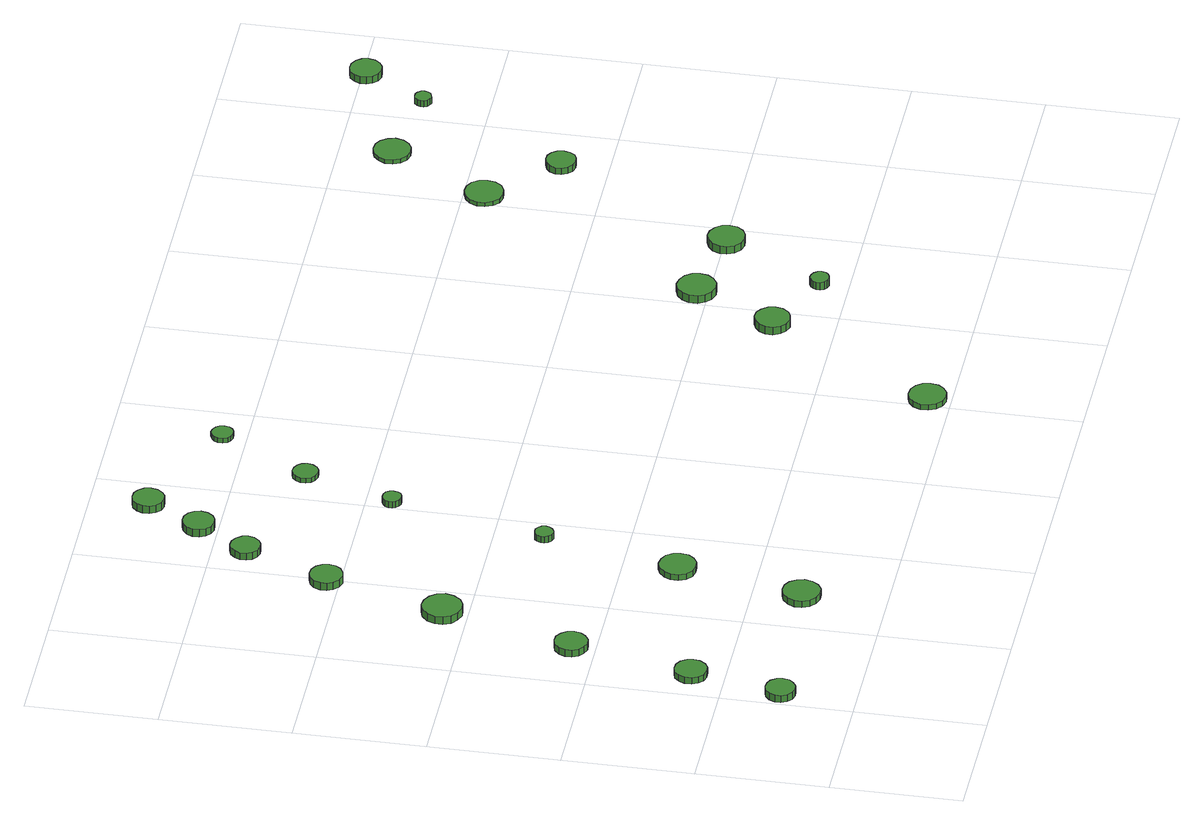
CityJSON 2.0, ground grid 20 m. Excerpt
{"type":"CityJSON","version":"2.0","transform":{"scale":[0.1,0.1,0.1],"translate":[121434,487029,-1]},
"CityObjects":{
"tree1":{"type":"SolitaryVegetationObject","attributes":{"function":"something"},"geometry":[{"type":"MultiSurface","lod":"1","boundaries":[[[0,1,2,3,4,5,6,7,8,9,10,11,12,13,14]],[[15,16,17,18,19,20,21,22,23,24,25,26,27,28,29]],[[0,29,28,1]],[[1,28,27,2]],[[2,27,26,3]],[[3,26,25,4]],[[4,25,24,5]],[[5,24,23,6]],[[6,23,22,7]],[[7,22,21,8]],[[8,21,20,9]],[[9,20,19,10]],[[10,19,18,11]],[[11,18,17,12]],[[12,17,16,13]],[[13,16,15,14]],[[14,15,29,0]]]}]},
"tree2":{"type":"SolitaryVegetationObject","attributes":{"function":"something"},"geometry":[{"type":"MultiSurface","lod":"1","boundaries":[[[30,31,32,33,34,35,36,37,38,39,40,41,42,43,44]],[[45,46,47,48,49,50,51,52,53,54,55,56,57,58,59]],[[30,59,58,31]],[[31,58,57,32]],[[32,57,56,33]],[[33,56,55,34]],[[34,55,54,35]],[[35,54,53,36]],[[36,53,52,37]],[[37,52,51,38]],[[38,51,50,39]],[[39,50,49,40]],[[40,49,48,41]],[[41,48,47,42]],[[42,47,46,43]],[[43,46,45,44]],[[44,45,59,30]]]}]},
"tree3":{"type":"SolitaryVegetationObject","attributes":{"function":"something"},"geometry":[{"type":"MultiSurface","lod":"1","boundaries":[[[60,61,62,63,64,65,66,67,68,69,70,71,72,73,74]],[[75,76,77,78,79,80,81,82,83,84,85,86,87,88,89]],[[60,89,88,61]],[[61,88,87,62]],[[62,87,86,63]],[[63,86,85,64]],[[64,85,84,65]],[[65,84,83,66]],[[66,83,82,67]],[[67,82,81,68]],[[68,81,80,69]],[[69,80,79,70]],[[70,79,78,71]],[[71,78,77,72]],[[72,77,76,73]],[[73,76,75,74]],[[74,75,89,60]]]}]},
"tree4":{"type":"SolitaryVegetationObject","attributes":{"function":"something"},"geometry":[{"type":"MultiSurface","lod":"1","boundaries":[[[90,91,92,93,94,95,96,97,98,99,100,101,102,103,104]],[[105,106,107,108,109,110,111,112,113,114,115,116,117,118,119]],[[90,119,118,91]],[[91,118,117,92]],[[92,117,116,93]],[[93,116,115,94]],[[94,115,114,95]],[[95,114,113,96]],[[96,113,112,97]],[[97,112,111,98]],[[98,111,110,99]],[[99,110,109,100]],[[100,109,108,101]],[[101,108,107,102]],[[102,107,106,103]],[[103,106,105,104]],[[104,105,119,90]]]}]},
"tree5":{"type":"SolitaryVegetationObject","attributes":{"function":"something"},"geometry":[{"type":"MultiSurface","lod":"1","boundaries":[[[120,121,122,123,124,125,126,127,128,129,130,131,132,133,134]],[[135,136,137,138,139,140,141,142,143,144,145,146,147,148,149]],[[120,149,148,121]],[[121,148,147,122]],[[122,147,146,123]],[[123,146,145,124]],[[124,145,144,125]],[[125,144,143,126]],[[126,143,142,127]],[[127,142,141,128]],[[128,141,140,129]],[[129,140,139,130]],[[130,139,138,131]],[[131,138,137,132]],[[132,137,136,133]],[[133,136,135,134]],[[134,135,149,120]]]}]},
"tree6":{"type":"SolitaryVegetationObject","attributes":{"function":"something"},"geometry":[{"type":"MultiSurface","lod":"1","boundaries":[[[150,151,152,153,154,155,156,157,158,159,160,161,162,163,164]],[[165,166,167,168,169,170,171,172,173,174,175,176,177,178,179]],[[150,179,178,151]],[[151,178,177,152]],[[152,177,176,153]],[[153,176,175,154]],[[154,175,174,155]],[[155,174,173,156]],[[156,173,172,157]],[[157,172,171,158]],[[158,171,170,159]],[[159,170,169,160]],[[160,169,168,161]],[[161,168,167,162]],[[162,167,166,163]],[[163,166,165,164]],[[164,165,179,150]]]}]},
"tree7":{"type":"SolitaryVegetationObject","attributes":{"function":"something"},"geometry":[{"type":"MultiSurface","lod":"1","boundaries":[[[180,181,182,183,184,185,186,187,188,189,190,191,192,193,194]],[[195,196,197,198,199,200,201,202,203,204,205,206,207,208,209]],[[180,209,208,181]],[[181,208,207,182]],[[182,207,206,183]],[[183,206,205,184]],[[184,205,204,185]],[[185,204,203,186]],[[186,203,202,187]],[[187,202,201,188]],[[188,201,200,189]],[[189,200,199,190]],[[190,199,198,191]],[[191,198,197,192]],[[192,197,196,193]],[[193,196,195,194]],[[194,195,209,180]]]}]},
"tree8":{"type":"SolitaryVegetationObject","attributes":{"function":"something"},"geometry":[{"type":"MultiSurface","lod":"1","boundaries":[[[210,211,212,213,214,215,216,217,218,219,220,221,222,223,224]],[[225,226,227,228,229,230,231,232,233,234,235,236,237,238,239]],[[210,239,238,211]],[[211,238,237,212]],[[212,237,236,213]],[[213,236,235,214]],[[214,235,234,215]],[[215,234,233,216]],[[216,233,232,217]],[[217,232,231,218]],[[218,231,230,219]],[[219,230,229,220]],[[220,229,228,221]],[[221,228,227,222]],[[222,227,226,223]],[[223,226,225,224]],[[224,225,239,210]]]}]},
"tree9":{"type":"SolitaryVegetationObject","attributes":{"function":"something"},"geometry":[{"type":"MultiSurface","lod":"1","boundaries":[[[240,241,242,243,244,245,246,247,248,249,250,251,252,253,254]],[[255,256,257,258,259,260,261,262,263,264,265,266,267,268,269]],[[240,269,268,241]],[[241,268,267,242]],[[242,267,266,243]],[[243,266,265,244]],[[244,265,264,245]],[[245,264,263,246]],[[246,263,262,247]],[[247,262,261,248]],[[248,261,260,249]],[[249,260,259,250]],[[250,259,258,251]],[[251,258,257,252]],[[252,257,256,253]],[[253,256,255,254]],[[254,255,269,240]]]}]},
"tree10":{"type":"SolitaryVegetationObject","attributes":{"function":"something"},"geometry":[{"type":"MultiSurface","lod":"1","boundaries":[[[270,271,272,273,274,275,276,277,278,279,280,281,282,283,284]],[[285,286,287,288,289,290,291,292,293,294,295,296,297,298,299]],[[270,299,298,271]],[[271,298,297,272]],[[272,297,296,273]],[[273,296,295,274]],[[274,295,294,275]],[[275,294,293,276]],[[276,293,292,277]],[[277,292,291,278]],[[278,291,290,279]],[[279,290,289,280]],[[280,289,288,281]],[[281,288,287,282]],[[282,287,286,283]],[[283,286,285,284]],[[284,285,299,270]]]}]},
"tree11":{"type":"SolitaryVegetationObject","attributes":{"function":"something"},"geometry":[{"type":"MultiSurface","lod":"1","boundaries":[[[300,301,302,303,304,305,306,307,308,309,310,311,312,313,314]],[[315,316,317,318,319,320,321,322,323,324,325,326,327,328,329]],[[300,329,328,301]],[[301,328,327,302]],[[302,327,326,303]],[[303,326,325,304]],[[304,325,324,305]],[[305,324,323,306]],[[306,323,322,307]],[[307,322,321,308]],[[308,321,320,309]],[[309,320,319,310]],[[310,319,318,311]],[[311,318,317,312]],[[312,317,316,313]],[[313,316,315,314]],[[314,315,329,300]]]}]},
"tree12":{"type":"SolitaryVegetationObject","attributes":{"function":"something"},"geometry":[{"type":"MultiSurface","lod":"1","boundaries":[[[330,331,332,333,334,335,336,337,338,339,340,341,342,343,344]],[[345,346,347,348,349,350,351,352,353,354,355,356,357,358,359]],[[330,359,358,331]],[[331,358,357,332]],[[332,357,356,333]],[[333,356,355,334]],[[334,355,354,335]],[[335,354,353,336]],[[336,353,352,337]],[[337,352,351,338]],[[338,351,350,339]],[[339,350,349,340]],[[340,349,348,341]],[[341,348,347,342]],[[342,347,346,343]],[[343,346,345,344]],[[344,345,359,330]]]}]},
"tree13":{"type":"SolitaryVegetationObject","attributes":{"function":"something"},"geometry":[{"type":"MultiSurface","lod":"1","boundaries":[[[360,361,362,363,364,365,366,367,368,369,370,371,372,373,374]],[[375,376,377,378,379,380,381,382,383,384,385,386,387,388,389]],[[360,389,388,361]],[[361,388,387,362]],[[362,387,386,363]],[[363,386,385,364]],[[364,385,384,365]],[[365,384,383,366]],[[366,383,382,367]],[[367,382,381,368]],[[368,381,380,369]],[[369,380,379,370]],[[370,379,378,371]],[[371,378,377,372]],[[372,377,376,373]],[[373,376,375,374]],[[374,375,389,360]]]}]},
"tree14":{"type":"SolitaryVegetationObject","attributes":{"function":"something"},"geometry":[{"type":"MultiSurface","lod":"1","boundaries":[[[390,391,392,393,394,395,396,397,398,399,400,401,402,403,404]],[[405,406,407,408,409,410,411,412,413,414,415,416,417,418,419]],[[390,419,418,391]],[[391,418,417,392]],[[392,417,416,393]],[[393,416,415,394]],[[394,415,414,395]],[[395,414,413,396]],[[396,413,412,397]],[[397,412,411,398]],[[398,411,410,399]],[[399,410,409,400]],[[400,409,408,401]],[[401,408,407,402]],[[402,407,406,403]],[[403,406,405,404]],[[404,405,419,390]]]}]},
"tree15":{"type":"SolitaryVegetationObject","attributes":{"function":"something"},"geometry":[{"type":"MultiSurface","lod":"1","boundaries":[[[420,421,422,423,424,425,426,427,428,429,430,431,432,433,434]],[[435,436,437,438,439,440,441,442,443,444,445,446,447,448,449]],[[420,449,448,421]],[[421,448,447,422]],[[422,447,446,423]],[[423,446,445,424]],[[424,445,444,425]],[[425,444,443,426]],[[426,443,442,427]],[[427,442,441,428]],[[428,441,440,429]],[[429,440,439,430]],[[430,439,438,431]],[[431,438,437,432]],[[432,437,436,433]],[[433,436,435,434]],[[434,435,449,420]]]}]},
"tree16":{"type":"SolitaryVegetationObject","attributes":{"function":"something"},"geometry":[{"type":"MultiSurface","lod":"1","boundaries":[[[450,451,452,453,454,455,456,457,458,459,460,461,462,463,464]],[[465,466,467,468,469,470,471,472,473,474,475,476,477,478,479]],[[450,479,478,451]],[[451,478,477,452]],[[452,477,476,453]],[[453,476,475,454]],[[454,475,474,455]],[[455,474,473,456]],[[456,473,472,457]],[[457,472,471,458]],[[458,471,470,459]],[[459,470,469,460]],[[460,469,468,461]],[[461,468,467,462]],[[462,467,466,463]],[[463,466,465,464]],[[464,465,479,450]]]}]},
"tree17":{"type":"SolitaryVegetationObject","attributes":{"function":"something"},"geometry":[{"type":"MultiSurface","lod":"1","boundaries":[[[480,481,482,483,484,485,486,487,488,489,490,491,492,493,494]],[[495,496,497,498,499,500,501,502,503,504,505,506,507,508,509]],[[480,509,508,481]],[[481,508,507,482]],[[482,507,506,483]],[[483,506,505,484]],[[484,505,504,485]],[[485,504,503,486]],[[486,503,502,487]],[[487,502,501,488]],[[488,501,500,489]],[[489,500,499,490]],[[490,499,498,491]],[[491,498,497,492]],[[492,497,496,493]],[[493,496,495,494]],[[494,495,509,480]]]}]},
"tree18":{"type":"SolitaryVegetationObject","attributes":{"function":"something"},"geometry":[{"type":"MultiSurface","lod":"1","boundaries":[[[510,511,512,513,514,515,516,517,518,519,520,521,522,523,524]],[[525,526,527,528,529,530,531,532,533,534,535,536,537,538,539]],[[510,539,538,511]],[[511,538,537,512]],[[512,537,536,513]],[[513,536,535,514]],[[514,535,534,515]],[[515,534,533,516]],[[516,533,532,517]],[[517,532,531,518]],[[518,531,530,519]],[[519,530,529,520]],[[520,529,528,521]],[[521,528,527,522]],[[522,527,526,523]],[[523,526,525,524]],[[524,525,539,510]]]}]},
"tree19":{"type":"SolitaryVegetationObject","attributes":{"function":"something"},"geometry":[{"type":"MultiSurface","lod":"1","boundaries":[[[540,541,542,543,544,545,546,547,548,549,550,551,552,553,554]],[[555,556,557,558,559,560,561,562,563,564,565,566,567,568,569]],[[540,569,568,541]],[[541,568,567,542]],[[542,567,566,543]],[[543,566,565,544]],[[544,565,564,545]],[[545,564,563,546]],[[546,563,562,547]],[[547,562,561,548]],[[548,561,560,549]],[[549,560,559,550]],[[550,559,558,551]],[[551,558,557,552]],[[552,557,556,553]],[[553,556,555,554]],[[554,555,569,540]]]}]},
"tree20":{"type":"SolitaryVegetationObject","attributes":{"function":"something"},"geometry":[{"type":"MultiSurface","lod":"1","boundaries":[[[570,571,572,573,574,575,576,577,578,579,580,581,582,583,584]],[[585,586,587,588,589,590,591,592,593,594,595,596,597,598,599]],[[570,599,598,571]],[[571,598,597,572]],[[572,597,596,573]],[[573,596,595,574]],[[574,595,594,575]],[[575,594,593,576]],[[576,593,592,577]],[[577,592,591,578]],[[578,591,590,579]],[[579,590,589,580]],[[580,589,588,581]],[[581,588,587,582]],[[582,587,586,583]],[[583,586,585,584]],[[584,585,599,570]]]}]},
"tree21":{"type":"SolitaryVegetationObject","attributes":{"function":"something"},"geometry":[{"type":"MultiSurface","lod":"1","boundaries":[[[600,601,602,603,604,605,606,607,608,609,610,611,612,613,614]],[[615,616,617,618,619,620,621,622,623,624,625,626,627,628,629]],[[600,629,628,601]],[[601,628,627,602]],[[602,627,626,603]],[[603,626,625,604]],[[604,625,624,605]],[[605,624,623,606]],[[606,623,622,607]],[[607,622,621,608]],[[608,621,620,609]],[[609,620,619,610]],[[610,619,618,611]],[[611,618,617,612]],[[612,617,616,613]],[[613,616,615,614]],[[614,615,629,600]]]}]},
"tree22":{"type":"SolitaryVegetationObject","attributes":{"function":"something"},"geometry":[{"type":"MultiSurface","lod":"1","boundaries":[[[630,631,632,633,634,635,636,637,638,639,640,641,642,643,644]],[[645,646,647,648,649,650,651,652,653,654,655,656,657,658,659]],[[630,659,658,631]],[[631,658,657,632]],[[632,657,656,633]],[[633,656,655,634]],[[634,655,654,635]],[[635,654,653,636]],[[636,653,652,637]],[[637,652,651,638]],[[638,651,650,639]],[[639,650,649,640]],[[640,649,648,641]],[[641,648,647,642]],[[642,647,646,643]],[[643,646,645,644]],[[644,645,659,630]]]}]},
"tree23":{"type":"SolitaryVegetationObject","attributes":{"function":"something"},"geometry":[{"type":"MultiSurface","lod":"1","boundaries":[[[660,661,662,663,664,665,666,667,668,669,670,671,672,673,674]],[[675,676,677,678,679,680,681,682,683,684,685,686,687,688,689]],[[660,689,688,661]],[[661,688,687,662]],[[662,687,686,663]],[[663,686,685,664]],[[664,685,684,665]],[[665,684,683,666]],[[666,683,682,667]],[[667,682,681,668]],[[668,681,680,669]],[[669,680,679,670]],[[670,679,678,671]],[[671,678,677,672]],[[672,677,676,673]],[[673,676,675,674]],[[674,675,689,660]]]}]},
"tree24":{"type":"SolitaryVegetationObject","attributes":{"function":"something"},"geometry":[{"type":"MultiSurface","lod":"1","boundaries":[[[690,691,692,693,694,695,696,697,698,699,700,701,702,703,704]],[[705,706,707,708,709,710,711,712,713,714,715,716,717,718,719]],[[690,719,718,691]],[[691,718,717,692]],[[692,717,716,693]],[[693,716,715,694]],[[694,715,714,695]],[[695,714,713,696]],[[696,713,712,697]],[[697,712,711,698]],[[698,711,710,699]],[[699,710,709,700]],[[700,709,708,701]],[[701,708,707,702]],[[702,707,706,703]],[[703,706,705,704]],[[704,705,719,690]]]}]}
},
"vertices":[
[51,114,18],[49,123,18],[43,131,18],[35,135,18],[26,136,18],[17,133,18],[10,127,18],[6,118,18],[6,109,18],[10,100,18],[17,94,18],[26,91,18],[35,92,18],[43,97,18],[49,104,18],[49,104,6],[43,97,6],[35,92,6],[26,91,6],[17,94,6],[10,100,6],[6,109,6],[6,118,6],[10,127,6],[17,133,6],[26,136,6],[35,135,6],[43,131,6],[49,123,6],[51,114,6],
[78,252,17],[76,261,17],[70,270,17],[61,275,17],[51,276,17],[41,273,17],[34,266,17],[30,257,17],[30,246,17],[34,237,17],[41,230,17],[51,227,17],[61,228,17],[70,233,17],[76,242,17],[76,242,6],[70,233,6],[61,228,6],[51,227,6],[41,230,6],[34,237,6],[30,246,6],[30,257,6],[34,266,6],[41,273,6],[51,276,6],[61,275,6],[70,270,6],[76,261,6],[78,252,6],
[117,437,18],[115,447,18],[109,455,18],[100,461,18],[90,462,18],[80,459,18],[72,452,18],[68,442,18],[68,432,18],[72,422,18],[80,416,18],[90,412,18],[100,413,18],[109,419,18],[115,427,18],[115,427,6],[109,419,6],[100,413,6],[90,412,6],[80,416,6],[72,422,6],[68,432,6],[68,442,6],[72,452,6],[80,459,6],[90,462,6],[100,461,6],[109,455,6],[115,447,6],[117,437,6],
[311,128,17],[308,139,17],[301,149,17],[291,155,17],[279,156,17],[268,152,17],[259,144,17],[254,133,17],[254,122,17],[259,111,17],[268,103,17],[279,99,17],[291,100,17],[301,106,17],[308,116,17],[308,116,6],[301,106,6],[291,100,6],[279,99,6],[268,103,6],[259,111,6],[254,122,6],[254,133,6],[259,144,6],[268,152,6],[279,156,6],[291,155,6],[301,149,6],[308,139,6],[311,128,6],
[173,638,23],[170,651,23],[162,661,23],[151,667,23],[139,669,23],[127,665,23],[117,656,23],[112,644,23],[112,632,23],[117,620,23],[127,612,23],[139,608,23],[151,609,23],[162,615,23],[170,626,23],[170,626,10],[162,615,10],[151,609,10],[139,608,10],[127,612,10],[117,620,10],[112,632,10],[112,644,10],[117,656,10],[127,665,10],[139,669,10],[151,667,10],[162,661,10],[170,651,10],[173,638,10],
[347,319,16],[345,330,16],[338,340,16],[328,345,16],[316,347,16],[305,343,16],[296,335,16],[291,325,16],[291,313,16],[296,302,16],[305,294,16],[316,291,16],[328,292,16],[338,298,16],[345,307,16],[345,307,6],[338,298,6],[328,292,6],[316,291,6],[305,294,6],[296,302,6],[291,313,6],[291,325,6],[296,335,6],[305,343,6],[316,347,6],[328,345,6],[338,340,6],[345,330,6],[347,319,6],
[219,820,22],[217,830,22],[211,839,22],[202,844,22],[192,845,22],[182,842,22],[174,835,22],[170,825,22],[170,815,22],[174,806,22],[182,799,22],[192,795,22],[202,797,22],[211,802,22],[217,810,22],[217,810,9],[211,802,9],[202,797,9],[192,795,9],[182,799,9],[174,806,9],[170,815,9],[170,825,9],[174,835,9],[182,842,9],[192,845,9],[202,844,9],[211,839,9],[217,830,9],[219,820,9],
[380,526,17],[379,532,17],[375,537,17],[370,540,17],[365,540,17],[359,539,17],[355,535,17],[352,529,17],[352,524,17],[355,518,17],[359,514,17],[365,512,17],[370,513,17],[375,516,17],[379,521,17],[379,521,6],[375,516,6],[370,513,6],[365,512,6],[359,514,6],[355,518,6],[352,524,6],[352,529,6],[355,535,6],[359,539,6],[365,540,6],[370,540,6],[375,537,6],[379,532,6],[380,526,6],
[276,951,18],[274,960,18],[268,968,18],[260,973,18],[251,974,18],[242,971,18],[235,964,18],[231,956,18],[231,946,18],[235,938,18],[242,932,18],[251,929,18],[260,930,18],[268,934,18],[274,942,18],[274,942,6],[268,934,6],[260,930,6],[251,929,6],[242,932,6],[235,938,6],[231,946,6],[231,956,6],[235,964,6],[242,971,6],[251,974,6],[260,973,6],[268,968,6],[274,960,6],[276,951,6],
[326,1030,19],[324,1040,19],[318,1048,19],[309,1053,19],[299,1054,19],[290,1051,19],[282,1044,19],[278,1035,19],[278,1025,19],[282,1016,19],[290,1009,19],[299,1006,19],[309,1007,19],[318,1012,19],[324,1020,19],[324,1020,6],[318,1012,6],[309,1007,6],[299,1006,6],[290,1009,6],[282,1016,6],[278,1025,6],[278,1035,6],[282,1044,6],[290,1051,6],[299,1054,6],[309,1053,6],[318,1048,6],[324,1040,6],[326,1030,6],
[430,762,17],[429,768,17],[426,773,17],[420,776,17],[414,776,17],[409,774,17],[404,770,17],[402,765,17],[402,759,17],[404,754,17],[409,750,17],[414,748,17],[420,748,17],[426,751,17],[429,756,17],[429,756,6],[426,751,6],[420,748,6],[414,748,6],[409,750,6],[404,754,6],[402,759,6],[402,765,6],[404,770,6],[409,774,6],[414,776,6],[420,776,6],[426,773,6],[429,768,6],[430,762,6],
[372,1113,19],[370,1123,19],[364,1131,19],[356,1136,19],[346,1137,19],[336,1134,19],[329,1127,19],[325,1118,19],[325,1108,19],[329,1099,19],[336,1092,19],[346,1089,19],[356,1090,19],[364,1095,19],[370,1103,19],[370,1103,6],[364,1095,6],[356,1090,6],[346,1089,6],[336,1092,6],[329,1099,6],[325,1108,6],[325,1118,6],[329,1127,6],[336,1134,6],[346,1137,6],[356,1136,6],[364,1131,6],[370,1123,6],[372,1113,6],
[483,900,14],[481,908,14],[476,914,14],[469,918,14],[461,919,14],[453,917,14],[447,911,14],[444,904,14],[444,896,14],[447,888,14],[453,883,14],[461,880,14],[469,881,14],[476,885,14],[481,892,14],[481,892,6],[476,885,6],[469,881,6],[461,880,6],[453,883,6],[447,888,6],[444,896,6],[444,904,6],[447,911,6],[453,917,6],[461,919,6],[469,918,6],[476,914,6],[481,908,6],[483,900,6],
[847,36,15],[845,48,15],[838,57,15],[828,63,15],[816,64,15],[805,61,15],[796,53,15],[791,42,15],[791,30,15],[796,19,15],[805,11,15],[816,8,15],[828,9,15],[838,15,15],[845,24,15],[845,24,6],[838,15,6],[828,9,6],[816,8,6],[805,11,6],[796,19,6],[791,30,6],[791,42,6],[796,53,6],[805,61,6],[816,64,6],[828,63,6],[838,57,6],[845,48,6],[847,36,6],
[557,1037,14],[556,1044,14],[552,1049,14],[546,1053,14],[539,1054,14],[532,1051,14],[527,1047,14],[524,1041,14],[524,1034,14],[527,1027,14],[532,1023,14],[539,1021,14],[546,1021,14],[552,1025,14],[556,1030,14],[556,1030,6],[552,1025,6],[546,1021,6],[539,1021,6],[532,1023,6],[527,1027,6],[524,1034,6],[524,1041,6],[527,1047,6],[532,1051,6],[539,1054,6],[546,1053,6],[552,1049,6],[556,1044,6],[557,1037,6],
[985,292,27],[983,303,27],[976,312,27],[967,318,27],[955,319,27],[945,315,27],[937,308,27],[932,298,27],[932,287,27],[937,276,27],[945,269,27],[955,265,27],[967,267,27],[976,272,27],[983,281,27],[983,281,14],[976,272,14],[967,267,14],[955,265,14],[945,269,14],[937,276,14],[932,287,14],[932,298,14],[937,308,14],[945,315,14],[955,319,14],[967,318,14],[976,312,14],[983,303,14],[985,292,14],
[1089,242,26],[1088,248,26],[1084,253,26],[1079,256,26],[1073,257,26],[1067,255,26],[1063,251,26],[1060,245,26],[1060,239,26],[1063,234,26],[1067,230,26],[1073,228,26],[1079,229,26],[1084,232,26],[1088,236,26],[1088,236,13],[1084,232,13],[1079,229,13],[1073,228,13],[1067,230,13],[1063,234,13],[1060,239,13],[1060,245,13],[1063,251,13],[1067,255,13],[1073,257,13],[1079,256,13],[1084,253,13],[1088,248,13],[1089,242,13],
[1061,418,20],[1059,430,20],[1052,440,20],[1041,446,20],[1029,448,20],[1017,444,20],[1008,436,20],[1003,425,20],[1003,412,20],[1008,401,20],[1017,393,20],[1029,389,20],[1041,390,20],[1052,397,20],[1059,406,20],[1059,406,7],[1052,397,7],[1041,390,7],[1029,389,7],[1017,393,7],[1008,401,7],[1003,412,7],[1003,425,7],[1008,436,7],[1017,444,7],[1029,448,7],[1041,446,7],[1052,440,7],[1059,430,7],[1061,418,7],
[1192,398,20],[1190,409,20],[1183,418,20],[1173,424,20],[1161,426,20],[1150,422,20],[1141,414,20],[1136,403,20],[1136,392,20],[1141,381,20],[1150,373,20],[1161,370,20],[1173,371,20],[1183,377,20],[1190,386,20],[1190,386,7],[1183,377,7],[1173,371,7],[1161,370,7],[1150,373,7],[1141,381,7],[1136,392,7],[1136,403,7],[1141,414,7],[1150,422,7],[1161,426,7],[1173,424,7],[1183,418,7],[1190,409,7],[1192,398,7],
[1254,770,13],[1252,782,13],[1245,792,13],[1234,798,13],[1222,799,13],[1210,795,13],[1201,787,13],[1196,776,13],[1196,764,13],[1201,753,13],[1210,744,13],[1222,741,13],[1234,742,13],[1245,748,13],[1252,758,13],[1252,758,6],[1245,748,6],[1234,742,6],[1222,741,6],[1210,744,6],[1201,753,6],[1196,764,6],[1196,776,6],[1201,787,6],[1210,795,6],[1222,799,6],[1234,798,6],[1245,792,6],[1252,782,6],[1254,770,6],
[1343,672,17],[1341,682,17],[1336,689,17],[1328,694,17],[1318,695,17],[1309,692,17],[1302,686,17],[1298,677,17],[1298,668,17],[1302,659,17],[1309,653,17],[1318,650,17],[1328,651,17],[1336,655,17],[1341,663,17],[1341,663,6],[1336,655,6],[1328,651,6],[1318,650,6],[1309,653,6],[1302,659,6],[1298,668,6],[1298,677,6],[1302,686,6],[1309,692,6],[1318,695,6],[1328,694,6],[1336,689,6],[1341,682,6],[1343,672,6],
[1338,922,13],[1335,933,13],[1328,943,13],[1318,949,13],[1306,950,13],[1295,946,13],[1286,938,13],[1281,928,13],[1281,916,13],[1286,905,13],[1295,897,13],[1306,894,13],[1318,895,13],[1328,901,13],[1335,910,13],[1335,910,6],[1328,901,6],[1318,895,6],[1306,894,6],[1295,897,6],[1286,905,6],[1281,916,6],[1281,928,6],[1286,938,6],[1295,946,6],[1306,950,6],[1318,949,6],[1328,943,6],[1335,933,6],[1338,922,6],
[1460,901,17],[1459,906,17],[1456,910,17],[1451,913,17],[1446,913,17],[1441,912,17],[1437,908,17],[1435,903,17],[1435,898,17],[1437,893,17],[1441,890,17],[1446,888,17],[1451,889,17],[1456,891,17],[1459,896,17],[1459,896,6],[1456,891,6],[1451,889,6],[1446,888,6],[1441,890,6],[1437,893,6],[1435,898,6],[1435,903,6],[1437,908,6],[1441,912,6],[1446,913,6],[1451,913,6],[1456,910,6],[1459,906,6],[1460,901,6],
[1527,996,18],[1525,1006,18],[1519,1014,18],[1510,1019,18],[1500,1020,18],[1490,1017,18],[1483,1010,18],[1479,1001,18],[1479,991,18],[1483,982,18],[1490,975,18],[1500,972,18],[1510,973,18],[1519,978,18],[1525,986,18],[1525,986,6],[1519,978,6],[1510,973,6],[1500,972,6],[1490,975,6],[1483,982,6],[1479,991,6],[1479,1001,6],[1483,1010,6],[1490,1017,6],[1500,1020,6],[1510,1019,6],[1519,1014,6],[1525,1006,6],[1527,996,6]
]}
